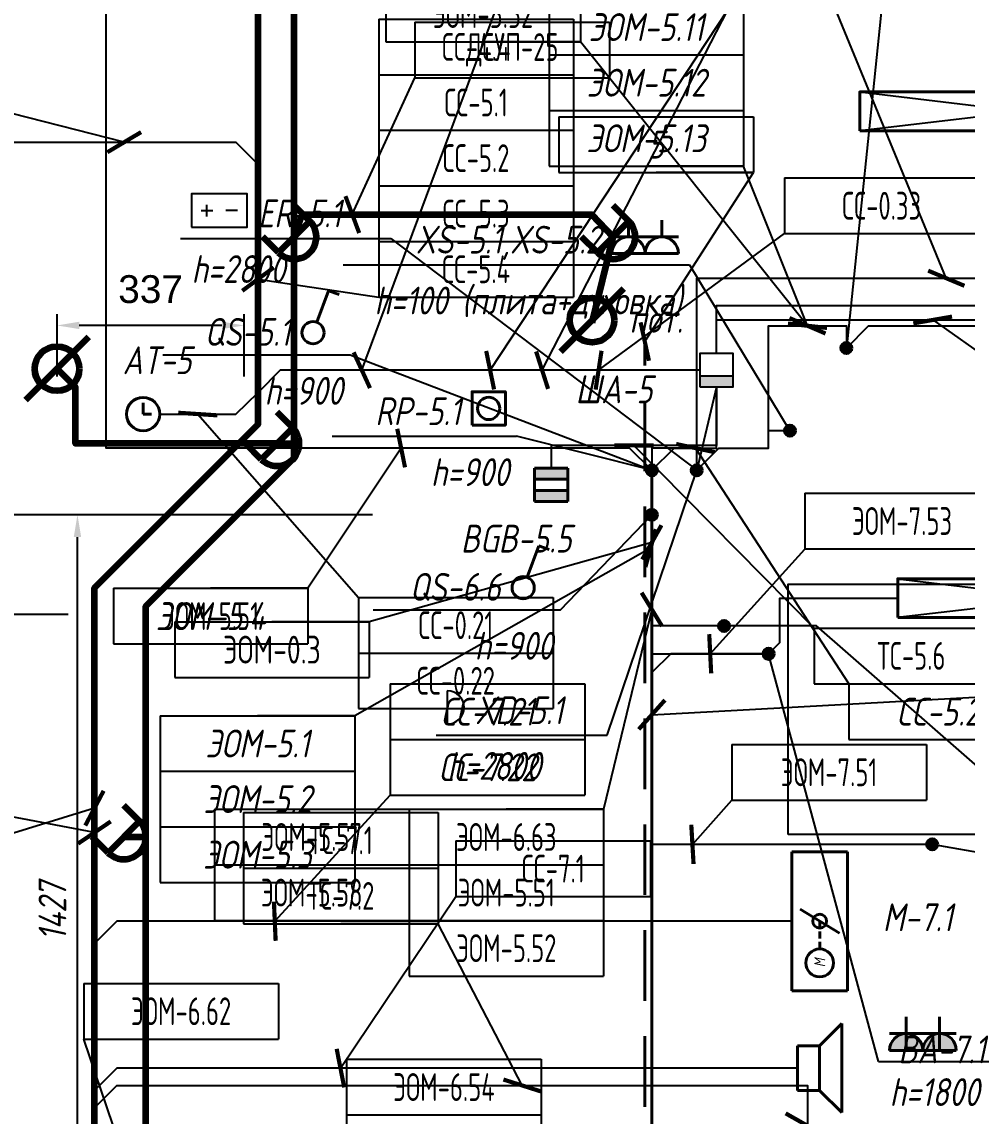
# Model space of a CAD drawing. Header units: millimetres. Extents: x -14566 to 16488, y -7315 to 17206.
# Drawn here: x 12468 to 14168, y 12178 to 14147 of the extents above; entities that cross this region are included whole.
import ezdxf
from ezdxf.enums import TextEntityAlignment as Align

# ---------------------------------------------------------------- set-up
doc = ezdxf.new("R2010")
doc.units = ezdxf.units.MM
doc.linetypes.add('DASHED', pattern=[19.05, 12.7, -6.35])
for name, color, linetype in [('02 Розетки', 7, 'Continuous'), ('03 Стационарное ЭО', 7, 'Continuous'), ('04 Освещение', 7, 'Continuous'), ('05 Слаботочка', 7, 'Continuous'), ('06 Авт-ка климата', 7, 'Continuous'), ('07 Авт-ка общая', 7, 'Continuous'), ('08 Пож. и техн. сигн.', 7, 'Continuous'), ('09 ДСУП', 7, 'Continuous'), ('10 Привязка', 7, 'Continuous'), ('12 Трассы и коробки 220', 7, 'Continuous'), ('13 Трассы и коробки слаботочки', 7, 'Continuous'), ('14 Лотки', 7, 'Continuous')]:
    doc.layers.add(name, color=color, linetype=linetype)
doc.styles.add('GOST typeA', font='')
doc.styles.get("Standard").update_dxf_attribs({"font": 'arial.ttf'})
doc.styles.add('ГОСТ-ISOCPEUR', font='isocpeui.ttf', dxfattribs={"width": 0.8})
doc.styles.get('GOST typeA').set_extended_font_data('GOST type A')
doc.linetypes.add('220V_LINE', pattern='A,0.2,-0.05,["~220V",Standard,S=0.1,R=0,X=0,Y=-0.05],-0.4,0.1', length=0.75)
doc.dimstyles.new('ISO-25', dxfattribs={"dimtxt": 2.5, "dimasz": 2.5, "dimexe": 1.25, "dimexo": 0.625, "dimtad": 1, "dimtxsty": 'Standard', "dimcen": 2.5, "dimadec": 0, "dimazin": 0, "dimtfac": 1, "dimtmove": 0, "dimatfit": 3, "dimfxl": 1, "dimarcsym": 0})

# ---------------------------------------------------------------- blocks, each defined once
blk = doc.blocks.new('дроссель d100')
at = {"color": 0, "lineweight": -2}
for p, q in [((0, 0), (0, 100)), ((0, 100), (250, 100)), ((250, 100), (250, 0)), ((103.4, 14.7), (146.6, 85.3)), ((250, 0), (0, 0))]:
    blk.add_line(p, q, dxfattribs=at)
at = {"color": 0, "linetype": 'DASHED', "lineweight": -2}
blk.add_line((75, 50), (125, 50), dxfattribs=at)
at = {"color": 0, "lineweight": -2}
for centre, radius in [((50, 50), 25), ((125, 50), 12.5)]:
    blk.add_circle(centre, radius, dxfattribs=at)
at = {"color": 0, "lineweight": -2, "style": 'ГОСТ-ISOCPEUR', "width": 0.8}
blk.add_text('M', height=20, dxfattribs=at).set_placement((50, 50), align=Align.MIDDLE_CENTER)
blk = doc.blocks.new('часы')
at = {"color": 0, "lineweight": -2}
for q in [(9893.498, 982.52), (9894.248, 981.52)]:
    blk.add_line((9893.498, 981.52), q, dxfattribs=at)
blk.add_circle((9893.498, 981.52), 1.5, dxfattribs=at)
blk = doc.blocks.new('геркон')
at = {"lineweight": -2}
for points in [[(3, 2), (3, 3), (0, 3), (0, 2)], [(3, 0), (3, 1), (0, 1), (0, 0)]]:
    blk.add_hatch(color=0, dxfattribs=at).paths.add_polyline_path(points)
at = {"color": 0, "lineweight": -2}
for p, q in [((0, 0), (0, 3)), ((0, 3), (3, 3)), ((3, 3), (3, 0)), ((0, 2), (3, 2)), ((0, 1), (3, 1)), ((3, 0), (0, 0))]:
    blk.add_line(p, q, dxfattribs=at)
blk = doc.blocks.new('громкоговоритель')
at = {"color": 0, "lineweight": -2}
for p, q in [((2, 2), (4, 4)), ((4, 4), (4, -4)), ((0, -2), (0, 2)), ((0, 2), (2, 2)), ((2, 2), (2, -2)), ((2, -2), (0, -2)), ((2, -2), (4, -4))]:
    blk.add_line(p, q, dxfattribs=at)
blk = doc.blocks.new('шкаф')
blk.add_hatch(color=256).paths.add_polyline_path([(3, 0), (3, 1), (0, 1), (0, 0)])
blk.add_line((0, 1), (3, 1))
blk.add_lwpolyline([(0, 0), (3, 0), (3, 3), (0, 3)], close=True)
blk = doc.blocks.new('розетка скрытая трехполюсная IP54')
at = {"lineweight": -2}
h = blk.add_hatch(color=0, dxfattribs=at)
h.paths.add_polyline_path([(0, 0), (0, 1.5, 0.414214), (-1.5, 0)])
h.paths.add_polyline_path([(1.5, 0, 0.414214), (0, 1.5), (0, 0)])
at = {"color": 0, "lineweight": -2}
for p, q in [((0, 0), (0, 3)), ((-1.5, 1.5), (1.5, 1.5)), ((-1.5, 0), (1.5, 0))]:
    blk.add_line(p, q, dxfattribs=at)
blk.add_arc((0, 0), 1.5, 0, 180, dxfattribs=at)
blk = doc.blocks.new('кнопка 1')
at = {"color": 0, "lineweight": -2}
for p, q in [((0.346, 0.938), (1.394, 3.777)), ((1.394, 3.777), (2.342, 3.448))]:
    blk.add_line(p, q, dxfattribs=at)
blk.add_circle((0, 0), 1, dxfattribs=at)
blk = doc.blocks.new('коробка коммутационная')
at = {"color": 0}
blk.add_line((0, 3), (0, 0), dxfattribs=at)
blk.add_arc((0, 1.5), 1.5, 270, 90, dxfattribs=at)
blk = doc.blocks.new('ИП')
at = {"color": 0}
for p, q in [((1.384, 0.975), (1.384, 2.025)), ((0.859, 1.5), (1.909, 1.5)), ((4.141, 1.5), (3.091, 1.5))]:
    blk.add_line(p, q, dxfattribs=at)
blk.add_lwpolyline([(0, 0), (5, 0), (5, 3), (0, 3)], close=True, dxfattribs=at)
blk = doc.blocks.new('*T135')
at = {"layer": '02 Розетки', "color": 0, "lineweight": -2}
for p, q in [((0, 0), (350, 0)), ((0, 0), (0, -300)), ((350, 0), (350, -300)), ((0, -100), (350, -100)), ((0, -200), (350, -200)), ((0, -300), (350, -300))]:
    blk.add_line(p, q, dxfattribs=at)
at = {"layer": '02 Розетки', "color": 0, "char_height": 50, "width": 330, "attachment_point": 5, "style": 'ГОСТ-ISOCPEUR'}
for s, insert in [('{ЭОМ-5.1}', (175, -50)), ('{ЭОМ-5.2}', (175, -150)), ('{ЭОМ-5.3}', (175, -250))]:
    blk.add_mtext(s, dxfattribs=dict(at, insert=insert))
blk = doc.blocks.new('*T148')
at = {"layer": '02 Розетки', "color": 0, "lineweight": -2}
for p, q in [((0, 0), (350, 0)), ((0, 0), (0, -500)), ((350, 0), (350, -500)), ((0, -100), (350, -100)), ((0, -200), (350, -200)), ((0, -300), (350, -300)), ((0, -400), (350, -400)), ((0, -500), (350, -500))]:
    blk.add_line(p, q, dxfattribs=at)
at = {"layer": '02 Розетки', "color": 0, "char_height": 50, "width": 330, "attachment_point": 5, "style": 'ГОСТ-ISOCPEUR'}
for s, insert in [('{ЭОМ-5.9}', (175, -50)), ('{ЭОМ-5.10}', (175, -150)), ('{ЭОМ-5.11}', (175, -250)), ('{ЭОМ-5.12}', (175, -350)), ('{ЭОМ-5.13}', (175, -450))]:
    blk.add_mtext(s, dxfattribs=dict(at, insert=insert))
blk = doc.blocks.new('*T150')
at = {"layer": '02 Розетки', "color": 0, "lineweight": -2}
for p, q in [((0, 0), (350, 0)), ((0, 0), (0, -100)), ((350, 0), (350, -100)), ((0, -100), (350, -100))]:
    blk.add_line(p, q, dxfattribs=at)
at = {"layer": '02 Розетки', "color": 0, "insert": (175, -50), "char_height": 50, "width": 330, "attachment_point": 5, "style": 'ГОСТ-ISOCPEUR'}
blk.add_mtext('{ЭОМ-5.4}', dxfattribs=at)
blk = doc.blocks.new('*T171')
at = {"layer": '03 Стационарное ЭО', "color": 0, "lineweight": -2}
for p, q in [((0, 0), (350, 0)), ((0, 0), (0, -100)), ((350, 0), (350, -100)), ((0, -100), (350, -100))]:
    blk.add_line(p, q, dxfattribs=at)
at = {"layer": '03 Стационарное ЭО', "color": 0, "insert": (175, -50), "char_height": 50, "width": 330, "attachment_point": 5, "style": 'GOST typeA'}
blk.add_mtext('{\\W0.9;ЭОМ-0.3}', dxfattribs=at)
blk = doc.blocks.new('*T198')
at = {"layer": '04 Освещение', "color": 0, "lineweight": -2}
for p, q in [((0, 0), (350, 0)), ((0, 0), (0, -300)), ((350, 0), (350, -300)), ((0, -100), (350, -100)), ((0, -200), (350, -200)), ((0, -300), (350, -300))]:
    blk.add_line(p, q, dxfattribs=at)
at = {"layer": '04 Освещение', "color": 0, "char_height": 50, "width": 330, "attachment_point": 5, "style": 'GOST typeA'}
for s, insert in [('{\\W0.8;ЭОМ-6.63}', (175, -50)), ('{\\W0.8;ЭОМ-5.51}', (175, -150)), ('{\\W0.8;ЭОМ-5.52}', (175, -250))]:
    blk.add_mtext(s, dxfattribs=dict(at, insert=insert))
blk = doc.blocks.new('*T206')
at = {"layer": '04 Освещение', "color": 0, "linetype": 'ByBlock', "lineweight": -2, "transparency": 16777216}
for p, q in [((0, 0), (350, 0)), ((0, 0), (0, -100)), ((350, 0), (350, -100)), ((0, -100), (350, -100))]:
    blk.add_line(p, q, dxfattribs=at)
at = {"layer": '04 Освещение', "color": 0, "transparency": 16777216, "insert": (175, -50), "char_height": 50, "width": 330, "attachment_point": 5, "style": 'GOST typeA'}
blk.add_mtext('{\\W0.8;ЭОМ-5.52}', dxfattribs=at)
blk = doc.blocks.new('*T208')
at = {"layer": '04 Освещение', "color": 0, "lineweight": -2}
for p, q in [((0, 0), (350, 0)), ((0, 0), (0, -100)), ((350, 0), (350, -100)), ((0, -100), (350, -100))]:
    blk.add_line(p, q, dxfattribs=at)
at = {"layer": '04 Освещение', "color": 0, "insert": (175, -50), "char_height": 50, "width": 330, "attachment_point": 5, "style": 'GOST typeA'}
blk.add_mtext('{\\W0.8;ЭОМ-5.51}', dxfattribs=at)
blk = doc.blocks.new('*T228')
at = {"layer": '04 Освещение', "color": 0, "lineweight": -2}
for p, q in [((0, 0), (350, 0)), ((0, 0), (0, -200)), ((350, 0), (350, -200)), ((0, -100), (350, -100)), ((0, -200), (350, -200))]:
    blk.add_line(p, q, dxfattribs=at)
at = {"layer": '04 Освещение', "color": 0, "char_height": 50, "width": 330, "attachment_point": 5, "style": 'GOST typeA'}
for s, insert in [('{\\W0.8;ЭОМ-6.54}', (175, -50)), ('{\\W0.8;ЭОМ-6.62}', (175, -150))]:
    blk.add_mtext(s, dxfattribs=dict(at, insert=insert))
blk = doc.blocks.new('*T229')
at = {"layer": '04 Освещение', "color": 0, "lineweight": -2}
for p, q in [((0, 0), (350, 0)), ((0, 0), (0, -100)), ((350, 0), (350, -100)), ((0, -100), (350, -100))]:
    blk.add_line(p, q, dxfattribs=at)
at = {"layer": '04 Освещение', "color": 0, "insert": (175, -50), "char_height": 50, "width": 330, "attachment_point": 5, "style": 'GOST typeA'}
blk.add_mtext('{\\W0.8;ЭОМ-6.62}', dxfattribs=at)
blk = doc.blocks.new('*T235')
at = {"layer": '04 Освещение', "color": 0, "lineweight": -2}
for p, q in [((0, 0), (350, 0)), ((0, 0), (0, -100)), ((350, 0), (350, -100)), ((0, -100), (350, -100))]:
    blk.add_line(p, q, dxfattribs=at)
at = {"layer": '04 Освещение', "color": 0, "insert": (175, -50), "char_height": 50, "width": 330, "attachment_point": 5, "style": 'GOST typeA'}
blk.add_mtext('{\\W0.8;ЭОМ-7.53}', dxfattribs=at)
blk = doc.blocks.new('*T239')
at = {"layer": '04 Освещение', "color": 0, "lineweight": -2}
for p, q in [((0, 0), (350, 0)), ((0, 0), (0, -200)), ((350, 0), (350, -200)), ((0, -100), (350, -100)), ((0, -200), (350, -200))]:
    blk.add_line(p, q, dxfattribs=at)
at = {"layer": '04 Освещение', "color": 0, "char_height": 50, "width": 330, "attachment_point": 5, "style": 'GOST typeA'}
for s, insert in [('{\\W0.8;ЭОМ-5.57}', (175, -50)), ('{\\W0.8;ЭОМ-5.58}', (175, -150))]:
    blk.add_mtext(s, dxfattribs=dict(at, insert=insert))
blk = doc.blocks.new('регулятор')
at = {"color": 0, "lineweight": -2}
blk.add_lwpolyline([(-1.5, -1.5), (-1.5, 1.5), (1.5, 1.5), (1.5, -1.5)], close=True, dxfattribs=at)
blk.add_circle((0, 0), 1, dxfattribs=at)
blk = doc.blocks.new('*T284')
at = {"layer": '06 Авт-ка климата', "color": 0, "lineweight": -2}
for p, q in [((0, 0), (350, 0)), ((0, 0), (0, -100)), ((350, 0), (350, -100)), ((0, -100), (350, -100))]:
    blk.add_line(p, q, dxfattribs=at)
at = {"layer": '06 Авт-ка климата', "color": 0, "insert": (175, -50), "char_height": 50, "width": 330, "attachment_point": 5, "style": 'ГОСТ-ISOCPEUR'}
blk.add_mtext('{СС-5.23}', dxfattribs=at)
blk = doc.blocks.new('*T314')
at = {"layer": '06 Авт-ка климата', "color": 0, "lineweight": -2}
for p, q in [((0, 0), (350, 0)), ((0, 0), (0, -200)), ((350, 0), (350, -200)), ((0, -100), (350, -100)), ((0, -200), (350, -200))]:
    blk.add_line(p, q, dxfattribs=at)
at = {"layer": '06 Авт-ка климата', "color": 0, "char_height": 50, "width": 330, "attachment_point": 5, "style": 'ГОСТ-ISOCPEUR'}
for s, insert in [('{СС-7.21}', (175, -50)), ('{СС-7.22}', (175, -150))]:
    blk.add_mtext(s, dxfattribs=dict(at, insert=insert))
blk = doc.blocks.new('*T356')
at = {"layer": '05 Слаботочка', "color": 0, "lineweight": -2}
for p, q in [((0, 0), (350, 0)), ((0, 0), (0, -500)), ((350, 0), (350, -500)), ((0, -100), (350, -100)), ((0, -200), (350, -200)), ((0, -300), (350, -300)), ((0, -400), (350, -400)), ((0, -500), (350, -500))]:
    blk.add_line(p, q, dxfattribs=at)
at = {"layer": '05 Слаботочка', "color": 0, "char_height": 50, "width": 330, "attachment_point": 5, "style": 'GOST typeA'}
for s, insert in [('{\\W0.8;СС-4.4}', (175, -50)), ('{\\W0.8;СС-5.1}', (175, -150)), ('{\\W0.8;СС-5.2}', (175, -250)), ('{\\W0.8;СС-5.3}', (175, -350)), ('{\\W0.8;СС-5.4}', (175, -450))]:
    blk.add_mtext(s, dxfattribs=dict(at, insert=insert))
blk = doc.blocks.new('*T367')
at = {"layer": '05 Слаботочка', "color": 0, "lineweight": -2}
for p, q in [((0, 0), (350, 0)), ((0, 0), (0, -100)), ((350, 0), (350, -100)), ((0, -100), (350, -100))]:
    blk.add_line(p, q, dxfattribs=at)
at = {"layer": '05 Слаботочка', "color": 0, "insert": (175, -50), "char_height": 50, "width": 330, "attachment_point": 5, "style": 'GOST typeA'}
blk.add_mtext('{\\W0.8;СС-7.1}', dxfattribs=at)
blk = doc.blocks.new('*T381')
at = {"layer": '05 Слаботочка', "color": 0, "lineweight": -2}
for p, q in [((0, 0), (350, 0)), ((0, 0), (0, -200)), ((350, 0), (350, -200)), ((0, -100), (350, -100)), ((0, -200), (350, -200))]:
    blk.add_line(p, q, dxfattribs=at)
at = {"layer": '05 Слаботочка', "color": 0, "char_height": 50, "width": 330, "attachment_point": 5, "style": 'GOST typeA'}
for s, insert in [('{\\W0.8;СС-0.21}', (175, -50)), ('{\\W0.8;СС-0.22}', (175, -150))]:
    blk.add_mtext(s, dxfattribs=dict(at, insert=insert))
blk = doc.blocks.new('*T384')
at = {"layer": '05 Слаботочка', "color": 0, "lineweight": -2}
for p, q in [((0, 0), (350, 0)), ((0, 0), (0, -100)), ((350, 0), (350, -100)), ((0, -100), (350, -100))]:
    blk.add_line(p, q, dxfattribs=at)
at = {"layer": '05 Слаботочка', "color": 0, "insert": (175, -50), "char_height": 50, "width": 330, "attachment_point": 5, "style": 'GOST typeA'}
blk.add_mtext('{\\W0.8;СС-0.33}', dxfattribs=at)
blk = doc.blocks.new('*T415')
at = {"layer": '08 Пож. и техн. сигн.', "color": 0, "lineweight": -2}
for p, q in [((0, 0), (350, 0)), ((0, 0), (0, -100)), ((350, 0), (350, -100)), ((0, -100), (350, -100))]:
    blk.add_line(p, q, dxfattribs=at)
at = {"layer": '08 Пож. и техн. сигн.', "color": 0, "insert": (175, -50), "char_height": 50, "width": 330, "attachment_point": 5, "style": 'GOST typeA'}
blk.add_mtext('{\\W0.8;ТС-5.6}', dxfattribs=at)
blk = doc.blocks.new('*T449')
at = {"layer": '08 Пож. и техн. сигн.', "color": 0, "lineweight": -2}
for p, q in [((0, 0), (350, 0)), ((0, 0), (0, -200)), ((350, 0), (350, -200)), ((0, -100), (350, -100)), ((0, -200), (350, -200))]:
    blk.add_line(p, q, dxfattribs=at)
at = {"layer": '08 Пож. и техн. сигн.', "color": 0, "char_height": 50, "width": 330, "attachment_point": 5, "style": 'GOST typeA'}
for s, insert in [('{\\W0.8;ТС-7.1}', (175, -50)), ('{\\W0.8;ТС-7.2}', (175, -150))]:
    blk.add_mtext(s, dxfattribs=dict(at, insert=insert))
blk = doc.blocks.new('*D481')
at = {"layer": '14 Лотки', "color": 0, "lineweight": -2}
for p, q in [((12387.3, 13080.6), (12387.3, 13499.2)), ((12551.2, 13260.1), (12367.3, 13260.1)), ((12387.3, 13120.6), (12387.3, 13220.1)), ((12551.2, 13080.6), (12367.3, 13080.6))]:
    blk.add_line(p, q, dxfattribs=at)
at = {"layer": '14 Лотки', "color": 0}
for points in [[(12393.9, 13220.1), (12380.6, 13220.1), (12387.3, 13260.1)], [(12380.6, 13120.6), (12393.9, 13120.6), (12387.3, 13080.6)]]:
    blk.add_solid(points, dxfattribs=at)
at = {"layer": 'Defpoints', "color": 0, "transparency": 16777216}
for p in [(12387.3, 13260.1), (12551.2, 13260.1), (12551.2, 13080.6)]:
    blk.add_point(p, dxfattribs=at)
at = {"layer": '14 Лотки', "color": 0, "insert": (12322.3, 13399.6), "char_height": 50, "attachment_point": 5, "rotation": 90}
blk.add_mtext('180', dxfattribs=at)
blk = doc.blocks.new('*D482')
at = {"layer": '14 Лотки', "color": 0, "lineweight": -2}
for p, q in [((12531.2, 13508.6), (12531.2, 13620.7)), ((12867.8, 13508.6), (12867.8, 13620.7)), ((12827.8, 13600.7), (12571.2, 13600.7))]:
    blk.add_line(p, q, dxfattribs=at)
at = {"layer": '14 Лотки', "color": 0}
for points in [[(12571.2, 13607.4), (12571.2, 13594.1), (12531.2, 13600.7)], [(12827.8, 13594.1), (12827.8, 13607.4), (12867.8, 13600.7)]]:
    blk.add_solid(points, dxfattribs=at)
at = {"layer": 'Defpoints', "color": 0, "transparency": 16777216}
for p in [(12531.2, 13600.7), (12531.2, 13508.6), (12867.8, 13508.6)]:
    blk.add_point(p, dxfattribs=at)
at = {"layer": '14 Лотки', "color": 0, "insert": (12699.5, 13665.7), "char_height": 50, "attachment_point": 5}
blk.add_mtext('337', dxfattribs=at)
blk = doc.blocks.new('розетка открытая трехполюсная')
at = {"color": 0, "lineweight": -2}
for p, q in [((0, 1.5), (0, 3)), ((-1.5, 1.5), (1.5, 1.5)), ((-1.5, 0), (1.5, 0))]:
    blk.add_line(p, q, dxfattribs=at)
blk.add_arc((0, 0), 1.5, 0, 180, dxfattribs=at)
blk = doc.blocks.new('*D523')
at = {"layer": '04 Освещение', "color": 0, "lineweight": -2, "transparency": 16777216}
for p, q in [((13098.5, 13260.1), (12547.9, 13260.1)), ((12567.9, 11873.6), (12567.9, 13220.1)), ((13098.5, 11833.6), (12547.9, 11833.6))]:
    blk.add_line(p, q, dxfattribs=at)
at = {"layer": '04 Освещение', "color": 0, "transparency": 16777216}
for points in [[(12574.6, 13220.1), (12561.3, 13220.1), (12567.9, 13260.1)], [(12561.3, 11873.6), (12574.6, 11873.6), (12567.9, 11833.6)]]:
    blk.add_solid(points, dxfattribs=at)
at = {"layer": 'Defpoints', "color": 0, "transparency": 16777216}
for p in [(12567.9, 13260.1), (13098.5, 13260.1), (13098.5, 11833.6)]:
    blk.add_point(p, dxfattribs=at)
at = {"layer": '04 Освещение', "color": 0, "transparency": 16777216, "insert": (12522.9, 12546.8), "char_height": 50, "attachment_point": 5, "rotation": 90, "style": 'ГОСТ-ISOCPEUR'}
blk.add_mtext('1427', dxfattribs=at)
blk = doc.blocks.new('*T544')
at = {"layer": '04 Освещение', "color": 0, "lineweight": -2}
for p, q in [((0, 0), (350, 0)), ((0, 0), (0, -100)), ((350, 0), (350, -100)), ((0, -100), (350, -100))]:
    blk.add_line(p, q, dxfattribs=at)
at = {"layer": '04 Освещение', "color": 0, "insert": (175, -50), "char_height": 50, "width": 330, "attachment_point": 5, "style": 'GOST typeA'}
blk.add_mtext('{\\W0.8;ЭОМ-7.51}', dxfattribs=at)
blk = doc.blocks.new('*T551')
at = {"layer": '06 Авт-ка климата', "color": 0, "lineweight": -2}
for p, q in [((0, 0), (350, 0)), ((0, 0), (0, -100)), ((350, 0), (350, -100)), ((0, -100), (350, -100))]:
    blk.add_line(p, q, dxfattribs=at)
at = {"layer": '06 Авт-ка климата', "color": 0, "insert": (175, -50), "char_height": 50, "width": 330, "attachment_point": 5, "style": 'ГОСТ-ISOCPEUR'}
blk.add_mtext('{5}', dxfattribs=at)
blk = doc.blocks.new('зажим')
at = {"layer": '09 ДСУП', "color": 0, "lineweight": -2}
for p, q in [((28.3, 28.3), (0, 56.6)), ((28.3, 28.3), (-28.3, -28.3)), ((-28.3, -28.3), (-56.6, 0))]:
    blk.add_line(p, q, dxfattribs=at)
blk.add_arc((0, 0), 40, 225, 45, dxfattribs=at)
blk = doc.blocks.new('клемма')
at = {"layer": '09 ДСУП', "color": 0, "lineweight": -2}
blk.add_line((56.6, 56.6), (-56.6, -56.6), dxfattribs=at)
blk.add_circle((0, 0), 40, dxfattribs=at)
blk = doc.blocks.new('*T581')
at = {"layer": '09 ДСУП', "color": 0, "lineweight": -2}
for p, q in [((0, 0), (350, 0)), ((0, 0), (0, -100)), ((350, 0), (350, -100)), ((0, -100), (350, -100))]:
    blk.add_line(p, q, dxfattribs=at)
at = {"layer": '09 ДСУП', "color": 0, "insert": (175, -50), "char_height": 50, "width": 330, "attachment_point": 5, "style": 'GOST typeA'}
blk.add_mtext('{\\W0.8;ДСУП-25}', dxfattribs=at)

msp = doc.modelspace()

# ---------------------------------------------------------------- hatches: boundary and pattern name
at = {"layer": '02 Розетки'}
for points in [[(13721.2, 13060.1, 1), (13741.2, 13060.1, 1)], [(13801.2, 13010.1, 1), (13821.2, 13010.1, 1)]]:
    msp.add_hatch(color=256, dxfattribs=at).paths.add_polyline_path(points)
at = {"layer": '04 Освещение'}
for points in [[(13591.2, 13260.1, 1), (13611.2, 13260.1, 1)], [(14095.5, 12667.3, 1), (14115.5, 12667.3, 1)]]:
    msp.add_hatch(color=256, dxfattribs=at).paths.add_polyline_path(points)
at = {"layer": '10 Привязка'}
msp.add_hatch(color=256, dxfattribs=at).paths.add_polyline_path([(13591.2, 13340.1, 1), (13611.2, 13340.1, 1)])
at = {"layer": '12 Трассы и коробки 220'}
for points in [[(13941.2, 13560.1, 1), (13961.2, 13560.1, 1)], [(13839.7, 13411.4, 1), (13859.7, 13411.4, 1)], [(13672, 13340.1, 1), (13692, 13340.1, 1)]]:
    msp.add_hatch(color=256, dxfattribs=at).paths.add_polyline_path(points)

# ---------------------------------------------------------------- linework, layer by layer
at = {"layer": '02 Розетки'}
for p, q in [((14079.1, 14797.7), (13951.2, 13560.1)), ((13046, 13710), (13669.1, 13710)), ((13669.1, 13710), (13849.7, 13411.4)), ((13897.3, 13060.1), (13731.2, 13060.1)), ((14596.1, 12449.8), (13897.3, 13060.1)), ((14008.9, 12276.8), (13811.2, 13010.1)), ((14008.9, 12276.8), (14627.2, 12276.8))]:
    msp.add_line(p, q, dxfattribs=at)
at = {"layer": '02 Розетки', "linetype": '220V_LINE', "ltscale": 200}
msp.add_line((13731.2, 13060.1), (13601.2, 13060.1), dxfattribs=at)
at = {"layer": '02 Розетки', "linetype": '220V_LINE', "ltscale": 200, "flags": 128}
msp.add_lwpolyline([(13811.2, 13010.1), (13635.2, 13010.1), (13601.2, 12976.2)], dxfattribs=at)
at = {"layer": '02 Розетки', "lineweight": 40}
for centre in [(13731.2, 13060.1), (13811.2, 13010.1)]:
    msp.add_circle(centre, 10, dxfattribs=at)
at = {"layer": '03 Стационарное ЭО', "linetype": '220V_LINE', "ltscale": 200}
msp.add_line((13717.7, 13490.2), (13682, 13340.1), dxfattribs=at)
at = {"layer": '04 Освещение', "color": 3}
for p, q in [((13975.1, 14020.6), (14565.1, 13950.6)), ((14565.1, 14020.6), (13975.1, 13950.6)), ((14043.7, 13145.1), (14633.7, 13075.1)), ((14633.7, 13145.1), (14043.7, 13075.1))]:
    msp.add_line(p, q, dxfattribs=at)
at = {"layer": '04 Освещение'}
for p, q in [((12753, 13757.2), (13131.9, 13757.2)), ((13131.9, 13757.2), (13682, 13340.1)), ((12721.8, 13547.6), (13058.6, 13547.6)), ((13058.6, 13547.6), (13601.2, 13340.1)), ((13436.6, 13089), (13601.2, 13260.1)), ((13100, 13089), (13436.6, 13089)), ((14316.2, 12630.3), (14105.5, 12667.3))]:
    msp.add_line(p, q, dxfattribs=at)
at = {"layer": '04 Освещение', "linetype": '220V_LINE', "ltscale": 200}
msp.add_line((13601.2, 13340.1), (13601.2, 13260.1), dxfattribs=at)
at = {"layer": '04 Освещение', "color": 3, "lineweight": 40, "flags": 128}
for points in [[(13975.1, 13950.6), (13975.1, 14020.6), (14565.1, 14020.6), (14565.1, 13950.6)], [(14043.7, 13075.1), (14043.7, 13145.1), (14633.7, 13145.1), (14633.7, 13075.1)]]:
    msp.add_lwpolyline(points, close=True, dxfattribs=at)
at = {"layer": '04 Освещение', "linetype": '220V_LINE', "ltscale": 200, "flags": 128}
for points in [[(13682, 13340.1), (13682, 13685.6), (15455.1, 13685.6), (15455.1, 13785.6)], [(13601.2, 13010.1), (13811.2, 13010.1), (13831.2, 13030.1), (13831.2, 13110.1), (14043.7, 13110.1)], [(14105.5, 12667.3), (13601.2, 12667.3)]]:
    msp.add_lwpolyline(points, dxfattribs=at)
at = {"layer": '04 Освещение', "lineweight": 40}
for centre in [(13601.2, 13260.1), (14105.5, 12667.3)]:
    msp.add_circle(centre, 10, dxfattribs=at)
at = {"layer": '05 Слаботочка'}
for points in [[(12451.2, 13930.3), (12852.8, 13930.3), (12892.8, 13890.3)], [(12716, 13441.3), (12852.8, 13441.3), (12892.8, 13480.2)], [(13863.1, 12264.8), (12638.5, 12264.8), (12598.5, 12224.8)]]:
    msp.add_lwpolyline(points, dxfattribs=at)
at = {"layer": '06 Авт-ка климата'}
for p in [(13026.1, 13401.4), (13601.2, 13340.1)]:
    msp.add_line(p, (13357.8, 13401.4), dxfattribs=at)
for points in [[(13717.7, 13550.2), (13717.7, 13610.5), (14495, 13610.5), (14495, 13773.6)], [(13601.2, 13340.1), (13641.2, 13380.1), (13717.7, 13380.1), (13717.7, 13490.2)], [(13853.2, 12529.1), (12638.5, 12529.1), (12598.5, 12489.1)]]:
    msp.add_lwpolyline(points, dxfattribs=at)
at = {"layer": '06 Авт-ка климата', "linetype": 'DASHED', "lineweight": 40, "ltscale": 10}
msp.add_lwpolyline([(13588.5, 8769.7), (13588.5, 10861.8), (13588.5, 13571.7)], dxfattribs=at)
at = {"layer": '07 Авт-ка общая'}
msp.add_lwpolyline([(13717.7, 13550.2), (13717.7, 13636.7), (15282.9, 13636.7)], dxfattribs=at)
at = {"layer": '08 Пож. и техн. сигн.'}
for points in [[(13717.7, 13490.2), (13717.7, 13384.9), (13420, 13384.9), (13420, 13343.9)], [(12598.5, 12193.6), (12638.5, 12233.6), (13881, 12233.6), (13881, 12124.1)]]:
    msp.add_lwpolyline(points, dxfattribs=at)
at = {"layer": '09 ДСУП', "color": 3, "lineweight": 100}
for p, q in [((12927, 13388.1), (12957.8, 13388.1)), ((12651.2, 12680.6), (12691.2, 12680.6))]:
    msp.add_line(p, q, dxfattribs=at)
for points in [[(13501.2, 8724.9), (13501.2, 9294.5), (12751.2, 10044.5), (12751.2, 10747.2), (12691.2, 10807.2), (12691.2, 13095.8), (12957.8, 13362.4), (12957.8, 15868.6), (12917.8, 15908.6)], [(12957.8, 13760.1), (12972.5, 13800.1), (13493.2, 13800.1), (13531.5, 13760.1)], [(13493.7, 13605.1), (13531.5, 13760.1)], [(12927, 13388.1), (12564.2, 13388.1), (12564.2, 13489.9), (12531.2, 13522.8)]]:
    msp.add_lwpolyline(points, dxfattribs=at)
at = {"layer": '09 ДСУП'}
msp.add_lwpolyline([(13846.2, 12685.1), (13846.2, 13135.1), (14831.2, 13135.1), (14831.2, 12685.1)], close=True, dxfattribs=at)
at = {"layer": '10 Привязка', "lineweight": 40}
msp.add_circle((13601.2, 13340.1), 10, dxfattribs=at)
at = {"layer": '12 Трассы и коробки 220', "linetype": '220V_LINE', "ltscale": 200}
msp.add_line((13849.7, 13411.4), (13811.2, 13411.4), dxfattribs=at)
at = {"layer": '12 Трассы и коробки 220'}
for p, q in [((13520.7, 12863.5), (13682, 13340.1)), ((13213.3, 12863.5), (13520.7, 12863.5))]:
    msp.add_line(p, q, dxfattribs=at)
at = {"layer": '12 Трассы и коробки 220', "linetype": '220V_LINE', "ltscale": 200, "flags": 128}
for points in [[(13601.2, 13340.1), (13561.2, 13380.1), (12619.4, 13380.1), (12619.4, 15062.4), (12531.2, 15160.6)], [(13682, 13340.1), (13722, 13380.1), (13811.2, 13380.1), (13811.2, 13600.1), (13951.2, 13600.1), (13951.2, 13560.1)], [(13951.2, 13560.1), (13991.2, 13600.1), (15481.2, 13600.1), (15521.2, 13560.1)], [(13682, 13340.1), (13682, 13380.1), (13601.2, 13380.1), (13601.2, 13340.1)]]:
    msp.add_lwpolyline(points, dxfattribs=at)
at = {"layer": '12 Трассы и коробки 220', "linetype": '220V_LINE', "lineweight": 40, "ltscale": 200, "flags": 128}
msp.add_lwpolyline([(13601.2, 13340.1), (13601.2, 10200.2), (13768.2, 10033.2), (13768.2, 8711.2)], dxfattribs=at)
at = {"layer": '12 Трассы и коробки 220', "lineweight": 40}
for centre in [(13951.2, 13560.1), (13849.7, 13411.4), (13682, 13340.1)]:
    msp.add_circle(centre, 10, dxfattribs=at)
at = {"layer": '13 Трассы и коробки слаботочки', "lineweight": 100}
msp.add_lwpolyline([(12598.5, 10036.5), (12598.5, 13128.9), (12892.8, 13423.2), (12892.8, 15908.6)], dxfattribs=at)
at = {"layer": '13 Трассы и коробки слаботочки'}
msp.add_lwpolyline([(13687.7, 13520.2), (12932.8, 13520.2), (12892.8, 13480.2)], dxfattribs=at)

# ---------------------------------------------------------------- block references
for name, p in [('*T148', (13416.3, 14387.3)), ('*T206', (13122.6, 14210.8)), ('*T356', (13110, 14151.7)), ('*T581', (13175.1, 14146.3)), ('*T551', (13433.8, 13975.9)), ('*T384', (13839.6, 13866)), ('*T235', (13876.2, 13298.8)), ('*T150', (12632.5, 13127.9)), ('*T208', (12632.5, 13127.9)), ('*T381', (13073.6, 13111.5)), ('*T171', (12742.8, 13067.5)), ('*T415', (13893, 13056.3)), ('*T314', (13130.7, 12955.9)), ('*T284', (13955.4, 12955.9)), ('*T135', (12716.9, 12898.7)), ('*T544', (13745.1, 12846.9)), ('*T239', (12814.4, 12730.5)), ('*T449', (12866.9, 12724.6)), ('*T198', (13164.4, 12730.5)), ('*T367', (13248.8, 12673.6)), ('*T229', (12579.4, 12417.1)), ('*T228', (13052.2, 12280.7))]:
    msp.add_blockref(name, p)
at = {"lineweight": 40, "xscale": 20, "yscale": 20, "zscale": 20}
msp.add_blockref('шкаф', (13687.7, 13490.2), dxfattribs=at)
at = {"layer": '02 Розетки', "color": 1, "lineweight": 40, "xscale": 20, "yscale": 20, "zscale": 20}
for name, p in [('розетка открытая трехполюсная', (13559.1, 13730)), ('розетка открытая трехполюсная', (13619.1, 13730)), ('розетка скрытая трехполюсная IP54', (14058.9, 12296.8)), ('розетка скрытая трехполюсная IP54', (14118.9, 12296.8))]:
    msp.add_blockref(name, p, dxfattribs=at)
at = {"layer": '04 Освещение', "xscale": 20, "yscale": 20, "zscale": 20}
msp.add_blockref('ИП', (12773, 13777.2), dxfattribs=at)
at = {"layer": '04 Освещение', "color": 3, "lineweight": 40, "xscale": 20, "yscale": 20, "zscale": 20}
for p in [(12991.8, 13587.6), (13369.8, 13129)]:
    msp.add_blockref('кнопка 1', p, dxfattribs=at)
at = {"layer": '05 Слаботочка', "color": 5, "lineweight": 40, "xscale": 20, "yscale": 20, "zscale": 20}
msp.add_blockref('часы', (-185183.9, -6189.1), dxfattribs=at)
at = {"layer": '05 Слаботочка', "lineweight": 40, "xscale": 20, "yscale": 20, "zscale": 20}
msp.add_blockref('громкоговоритель', (13863.1, 12264.8), dxfattribs=at)
at = {"layer": '06 Авт-ка климата', "lineweight": 40, "xscale": 20, "yscale": 20, "zscale": 20}
msp.add_blockref('регулятор', (13307.8, 13451.4), dxfattribs=at)
at = {"layer": '06 Авт-ка климата', "lineweight": 40, "rotation": 89.99999999999999}
msp.add_blockref('дроссель d100', (13953.2, 12404.1), dxfattribs=at)
at = {"layer": '08 Пож. и техн. сигн.', "lineweight": 40, "xscale": 20, "yscale": 20, "zscale": 20}
msp.add_blockref('геркон', (13390, 13283.9), dxfattribs=at)
at = {"layer": '09 ДСУП', "lineweight": 100}
for name, p in [('зажим', (12957.8, 13760.1)), ('зажим', (13531.5, 13760.1)), ('клемма', (13493.7, 13610.1)), ('клемма', (12531.2, 13522.8)), ('зажим', (12927, 13388.1)), ('зажим', (12651.2, 12680.6))]:
    msp.add_blockref(name, p, dxfattribs=at)
at = {"layer": '12 Трассы и коробки 220', "xscale": 20, "yscale": 20, "zscale": 20}
msp.add_blockref('коробка коммутационная', (13233.3, 12883.5), dxfattribs=at)

# ---------------------------------------------------------------- texts
at = {"linetype": 'Continuous', "style": 'ГОСТ-ISOCPEUR', "width": 0.8}
msp.add_text('ША-5', height=50, dxfattribs=at).set_placement((13463.9, 13460.8))
at = {"layer": '02 Розетки', "linetype": 'Continuous', "style": 'ГОСТ-ISOCPEUR', "width": 0.8}
for s, p in [('XS-5.1,XS-5.2', (13509.1, 13730)), ('h=100 (плита+духовка)', (13655.9, 13620.5))]:
    msp.add_text(s, height=50, dxfattribs=at).set_placement(p, align=Align.RIGHT)
msp.add_text('h=1800', height=50, dxfattribs=at).set_placement((14028.9, 12196.7))
at = {"layer": '04 Освещение', "linetype": 'Continuous', "style": 'ГОСТ-ISOCPEUR', "width": 0.8}
for s, p in [('ER-5.1', (12893, 13777.2)), ('h=2800', (12773, 13677.1))]:
    msp.add_text(s, height=50, dxfattribs=at).set_placement(p)
for s, p in [('QS-5.1', (12951.3, 13564.1)), ('h=900', (13045.3, 13458.1)), ('QS-6.6', (13329.3, 13105.5)), ('h=900', (13423.4, 12999.5))]:
    msp.add_text(s, height=50, dxfattribs=at).set_placement(p, align=Align.RIGHT)
at = {"layer": '05 Слаботочка', "linetype": 'Continuous', "style": 'ГОСТ-ISOCPEUR', "width": 0.8}
for s, p in [('AT-5', (12773.1, 13513.1)), ('BA-7.1', (14201.8, 12273.4))]:
    msp.add_text(s, height=50, dxfattribs=at).set_placement(p, align=Align.RIGHT)
at = {"layer": '06 Авт-ка климата', "linetype": 'Continuous', "style": 'ГОСТ-ISOCPEUR', "width": 0.8}
for s, p in [('RP-5.1', (13257.8, 13421.4)), ('h=900', (13344.5, 13311.8))]:
    msp.add_text(s, height=50, dxfattribs=at).set_placement(p, align=Align.RIGHT)
msp.add_text('M-7.1', height=50, dxfattribs=at).set_placement((14016.7, 12511.1))
at = {"layer": '08 Пож. и техн. сигн.', "linetype": 'Continuous', "style": 'ГОСТ-ISOCPEUR', "width": 0.8}
msp.add_text('BGB-5.5', height=50, dxfattribs=at).set_placement((13457, 13192.2), align=Align.RIGHT)
at = {"layer": '09 ДСУП', "linetype": 'Continuous', "style": 'ГОСТ-ISOCPEUR', "width": 0.8}
msp.add_text('пот.', height=50, dxfattribs=at).set_placement((13561, 13587.6))
at = {"layer": '12 Трассы и коробки 220', "linetype": 'Continuous', "style": 'ГОСТ-ISOCPEUR', "width": 0.8}
for s, p in [('XD-5.1', (13283.3, 12883.5)), ('h=2800', (13233.3, 12783.4))]:
    msp.add_text(s, height=50, dxfattribs=at).set_placement(p)

# ---------------------------------------------------------------- dimensions: what is measured, and where the dimension line sits
at = {"layer": '04 Освещение', "color": 3}
dim = msp.add_linear_dim(base=(12567.9284, 13260.1153), p1=(13098.5031, 11833.5684), p2=(13098.5031, 13260.1153), angle=90, dimstyle='ISO-25', override={"dimtxt": 50, "dimasz": 40, "dimexe": 20, "dimexo": 0, "dimgap": 20, "dimdec": 0, "dimtxsty": 'ГОСТ-ISOCPEUR'}, dxfattribs=at)
dim.commit()
dim.dimension.update_dxf_attribs({"geometry": '*D523', "text_midpoint": (12567.9284, 12546.8418), "dimtype": 160})
at = {"layer": '14 Лотки'}
dim = msp.add_linear_dim(base=(12531.2, 13600.7), p1=(12867.8, 13508.6), p2=(12531.2, 13508.6), dimstyle='ISO-25', override={"dimtxt": 50, "dimasz": 40, "dimexe": 20, "dimexo": 0, "dimgap": 40, "dimdec": 0}, dxfattribs=at)
dim.commit()
dim.dimension.update_dxf_attribs({"geometry": '*D482', "text_midpoint": (12699.5, 13665.7)})
dim = msp.add_linear_dim(base=(12387.2575, 13260.1153), p1=(12551.2344, 13080.5671), p2=(12551.2344, 13260.1153), angle=90, dimstyle='ISO-25', override={"dimtxt": 50, "dimasz": 40, "dimexe": 20, "dimexo": 0, "dimgap": 40, "dimdec": 0}, dxfattribs=at)
dim.commit()
dim.dimension.update_dxf_attribs({"geometry": '*D481', "text_midpoint": (12322.2575, 13399.6391)})

# ---------------------------------------------------------------- leaders
at = {"layer": '02 Розетки'}
for points in [[(13881.2, 13600.1), (13766.3, 13887.3), (13591.3, 13887.3)], [(13150.2, 13380.1), (12982.5, 13127.9), (12807.5, 13127.9)], [(13599, 13200.1), (13066.9, 12898.7), (12891.9, 12898.7)]]:
    msp.add_leader(points, dimstyle='ISO-25', override={"dimasz": 50, "dimgap": 1, "dimtad": 0, "dimldrblk": 'ArchTick'}, dxfattribs=at)
at = {"layer": '03 Стационарное ЭО'}
msp.add_leader([(13601.2, 13210.5), (13092.8, 13067.5), (12917.8, 13067.5)], dimstyle='ISO-25', override={"dimasz": 50, "dimgap": 1, "dimtad": 0, "dimldrblk": 'ArchTick'}, dxfattribs=at)
at = {"layer": '04 Освещение'}
for points in [[(14130.9, 13685.6), (13900, 14247.3), (13725, 14247.3)], [(13881.2, 13600.1), (13472.6, 14110.8), (13297.6, 14110.8)], [(13150.2, 13380.1), (12982.5, 13127.9), (12807.5, 13127.9)], [(13706.2, 13010.1), (13876.2, 13198), (14051.2, 13198.8)], [(13601.2, 13089.8), (13514.4, 12730.5), (13339.4, 12730.5)], [(13601.2, 12900.5), (15822, 13021.8), (15997, 13021.8)], [(13674.2, 12667.3), (13745.1, 12746.9), (13920.1, 12746.9)], [(12743.2, 11833.6), (12579.4, 12317.1), (12754.4, 12317.1)]]:
    msp.add_leader(points, dimstyle='ISO-25', override={"dimasz": 50, "dimgap": 1, "dimtad": 0, "dimldrblk": 'ArchTick'}, dxfattribs=at)
at = {"layer": '05 Слаботочка'}
for points in [[(12652, 13930.3), (12347.4, 14007.7), (12172.4, 14007.7)], [(13505.4, 13520.2), (13839.6, 13766), (14014.6, 13766)], [(12892.8, 13684), (13110, 13651.7), (13285, 13651.7)], [(12784.4, 13441.3), (13073.6, 13111.5), (13248.6, 13111.5)], [(12598.5, 12732.4), (12118.8, 12584.2), (11943.8, 12584.2)], [(13041, 12264.8), (13248.8, 12573.6), (13423.8, 12573.6)], [(12598.5, 11978.6), (11606.2, 12185.1), (11431.2, 12185.1)]]:
    msp.add_leader(points, dimstyle='ISO-25', override={"dimasz": 50, "dimgap": 1, "dimtad": 0, "dimldrblk": 'ArchTick'}, dxfattribs=at)
at = {"layer": '06 Авт-ка климата'}
for points in [[(13079.5, 13520.2), (13413.6, 14418.7), (13588.6, 14418.7)], [(13588.5, 13571.7), (13783.8, 13875.9), (13608.8, 13875.9)], [(14106.4, 13610.5), (14977.1, 12997.8), (15152.1, 12997.8)], [(13679.5, 13380.1), (13955.4, 12955.9), (14130.4, 12955.9)], [(12922.9, 12529.1), (13130.7, 12755.9), (13305.7, 12755.9)], [(12598.5, 11978.6), (11606.2, 12185.1), (11431.2, 12185.1)], [(13872.7, 12166), (13919.6, 11996.6), (14094.6, 11996.6)]]:
    msp.add_leader(points, dimstyle='ISO-25', override={"dimasz": 50, "dimgap": 1, "dimtad": 0, "dimldrblk": 'ArchTick'}, dxfattribs=at)
at = {"layer": '07 Авт-ка общая'}
msp.add_leader([(13310.3, 13520.2), (13738, 14168.4), (13913, 14168.4)], dimstyle='ISO-25', override={"dimasz": 50, "dimgap": 1, "dimtad": 0, "dimldrblk": 'ArchTick'}, dxfattribs=at)
at = {"layer": '08 Пож. и техн. сигн.'}
for points in [[(13403.8, 13520.2), (13738, 14168.4), (13913, 14168.4)], [(13568.9, 13384.9), (13893, 13056.3), (14068, 13056.3)], [(12598.5, 12688.6), (12201.2, 12764.6), (12026.2, 12764.6)], [(13367.9, 12233.6), (13216.9, 12524.6), (13041.9, 12524.6)]]:
    msp.add_leader(points, dimstyle='ISO-25', override={"dimasz": 50, "dimgap": 1, "dimtad": 0, "dimldrblk": 'ArchTick'}, dxfattribs=at)
at = {"layer": '09 ДСУП'}
msp.add_leader([(13062.4, 13800.1), (13175.1, 14046.3), (13350.1, 14046.3)], dimstyle='ISO-25', override={"dimasz": 50, "dimgap": 1, "dimtad": 0, "dimldrblk": 'ArchTick'}, dxfattribs=at)

doc.saveas('drawing.dxf')
